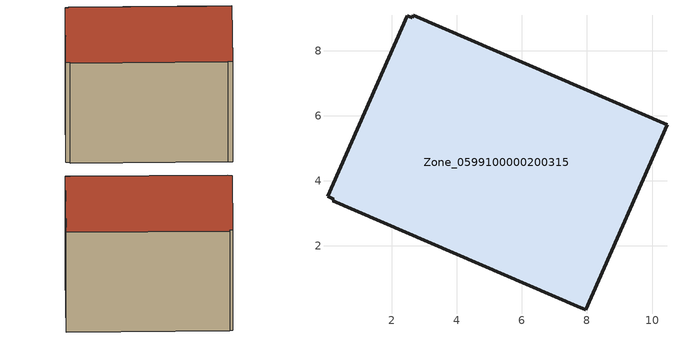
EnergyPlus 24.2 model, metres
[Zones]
Zone_0599100000200315
 floor ground (C_G): 2.47,9.08 2.63,9.02 2.66,9.09 10.46,5.72 7.97,0.04 7.71,0.15 0.19,3.38 0.22,3.44 0.02,3.52 z0
 wall outside (C_F): 2.47,9.08 0.02,3.52 0.22,3.44 0.19,3.38 7.71,0.15 7.97,0.04 10.46,5.72 2.66,9.09 2.63,9.02 2.47,9.08 z0:5.87
 roof outside (C_R): 2.63,9.02 2.47,9.08 0.02,3.52 0.22,3.44 0.19,3.38 7.71,0.15 7.97,0.04 10.46,5.72 2.66,9.09 z5.87
[BUILDING]
Pand.0599100000200315: North Axis=0; Terrain=City; Loads Convergence Tolerance Value=0.04; Temperature Convergence Tolerance Value=0.4; Solar Distribution=FullExterior; Maximum Number of Warmup Days=25; Minimum Number of Warmup Days=1
[Site:Location]
Rotterdam.The.Hague.AP_ZH_NLD Design_Conditions: Latitude=51.96; Longitude=4.45; Time Zone=1; Elevation=-4.5
[SITE:GROUNDTEMPERATURE:BUILDINGSURFACE]
18, 18, 18, 18, 18, 18, 18, 18, 18, 18, 18, 18
[MATERIAL] Thermal Absorptance=0.9; Solar Absorptance=0.7; Visible Absorptance=0.7
Name | Roughness | Thickness | Conductivity | Density | Specific Heat
G.TC.1946-1964 | MediumSmooth | 0.15 | 1 | 540 | 1210
F.TC.1946-1964 | Rough | 0.3 | 0.857143 | 1920 | 840
R.TC.1946-1964 | MediumRough | 0.2 | 0.235294 | 1500 | 1000
[CONSTRUCTION]
C_G: G.TC.1946-1964
C_F: F.TC.1946-1964
C_R: R.TC.1946-1964
[ZONE]
Zone_0599100000200315: Type=1; Multiplier=1; Ceiling Height=Autocalculate; Volume=Autocalculate; Floor Area=autocalculate; Part of Total Floor Area=Yes
[ZONEINFILTRATION:DESIGNFLOWRATE]
Infil_Zone_0599100000200315: Zone or ZoneList or Space or SpaceList=Zone_0599100000200315; Schedule=AlwaysOn; Design Flow Rate Calculation Method=Flow/Area; Flow Rate per Floor Area=0.003; Constant Term Coefficient=1; Temperature Term Coefficient=0; Velocity Term Coefficient=0; Velocity Squared Term Coefficient=0
[HVACTEMPLATE:ZONE:IDEALLOADSAIRSYSTEM]
Zone_0599100000200315: Maximum Heating Supply Air Temperature=50; Minimum Cooling Supply Air Temperature=13; Maximum Heating Supply Air Humidity Ratio=0.0156; Minimum Cooling Supply Air Humidity Ratio=0.0077; Heating Limit=NoLimit; Cooling Limit=NoLimit; Dehumidification Control Type=ConstantSensibleHeatRatio; Cooling Sensible Heat Ratio=0.7; Dehumidification Setpoint=60; Humidification Control Type=None; Humidification Setpoint=30; Outdoor Air Method=None; Outdoor Air Flow Rate per Person=0.00944; Outdoor Air Flow Rate per Zone Floor Area=0; Outdoor Air Flow Rate per Zone=0; Demand Controlled Ventilation Type=None; Outdoor Air Economizer Type=NoEconomizer; Heat Recovery Type=None; Sensible Heat Recovery Effectiveness=0.7; Latent Heat Recovery Effectiveness=0.65
[ZONECONTROL:THERMOSTAT]
ThermostatControl_Zone_0599100000200315: Zone or ZoneList=Zone_0599100000200315; Control Type Schedule=DualSetpointControlType; Control 1=Thermostat_Zone_0599100000200315; Temperature Difference Between Cutout And Setpoint=0
[THERMOSTATSETPOINT:DUALSETPOINT]
Thermostat_Zone_0599100000200315: Heating Setpoint Temperature Schedule=HeatingSetpoint_Zone_0599100000200315; Cooling Setpoint Temperature Schedule=CoolingSetpoint_Zone_0599100000200315
[SCHEDULE:COMPACT]
HeatingSetpoint_Zone_0599100000200315: Through: 12/31, For: AllDays, Until: 24:00, 21
CoolingSetpoint_Zone_0599100000200315: Through: 12/31, For: AllDays, Until: 24:00, 24
DualSetpointControlType: Through: 12/31, For: AllDays, Until: 24:00, 4
AlwaysOn: Through: 12/31, For: AllDays, Until: 24:00, 1
